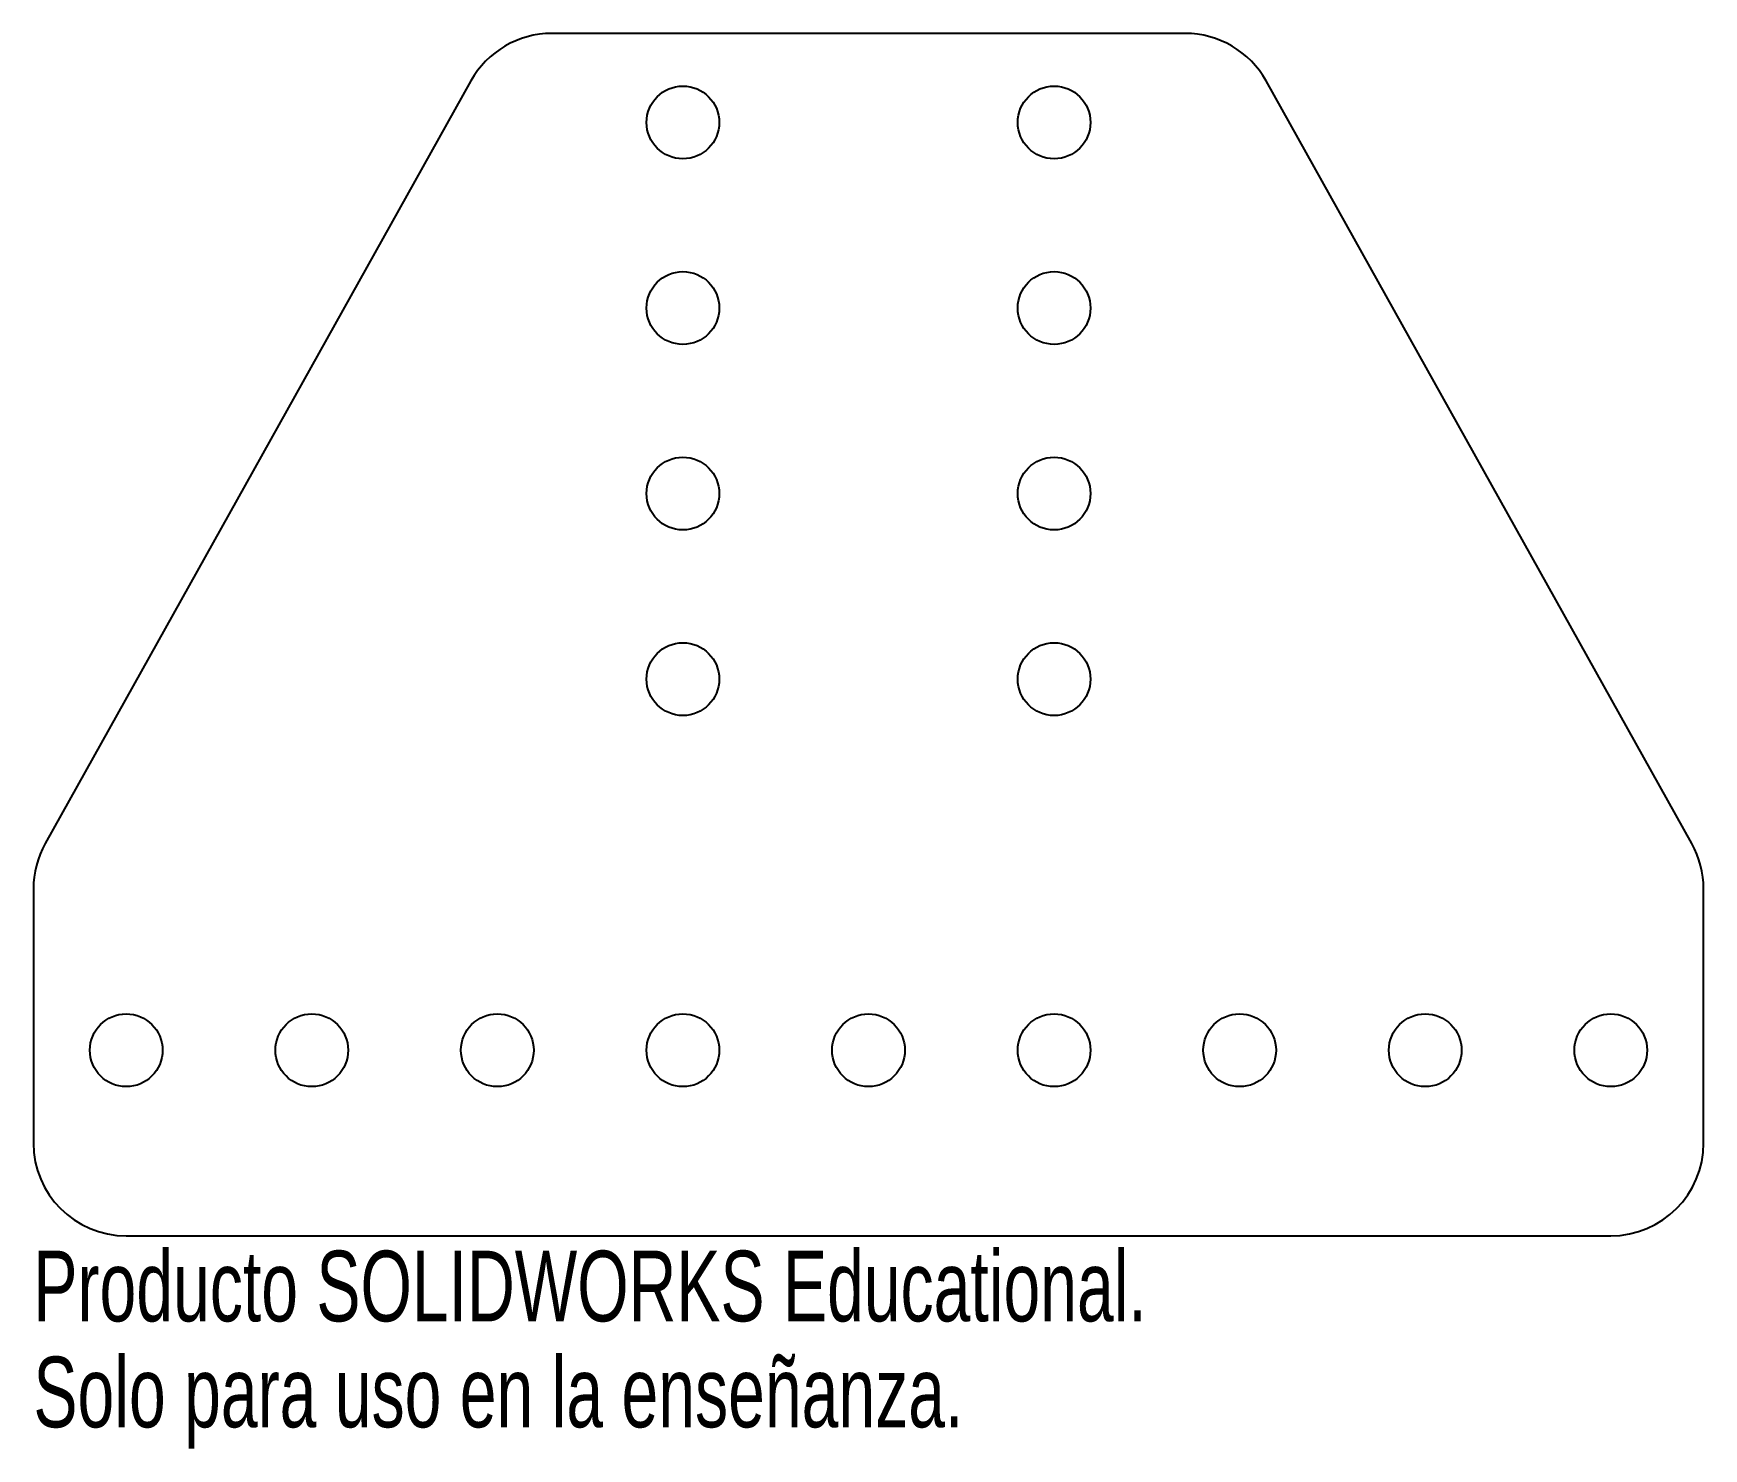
# Model space of a CAD drawing. Header units: inches. Extents: x -2.25 to 2.25, y 3.43 to 7.24.
import ezdxf

# ---------------------------------------------------------------- set-up
doc = ezdxf.new("R2010")
doc.units = ezdxf.units.IN
doc.header["$MEASUREMENT"] = 0
doc.styles.add('SLDTEXTSTYLE0', font='TXT', dxfattribs={"width": 0.7})

msp = doc.modelspace()

# ---------------------------------------------------------------- linework, layer by layer
at = {"color": 7, "linetype": 'Continuous', "lineweight": 25}
for p, q in [((0.8532, 7.24), (-0.8532, 7.24)), ((-1.0715, 7.1118), (-2.2183, 5.0568)), ((2.2183, 5.0568), (1.0715, 7.1118)), ((-2.25, 4.935), (-2.25, 4.25)), ((2.25, 4.25), (2.25, 4.935)), ((-2, 4), (2, 4))]:
    msp.add_line(p, q, dxfattribs=at)
for centre in [(-0.5, 7), (0.5, 7), (-0.5, 6.5), (0.5, 6.5), (-0.5, 6), (0.5, 6), (-0.5, 5.5), (0.5, 5.5), (-2, 4.5), (-1.5, 4.5), (-1, 4.5), (-0.5, 4.5), (0, 4.5), (0.5, 4.5), (1, 4.5), (1.5, 4.5), (2, 4.5)]:
    msp.add_circle(centre, 0.098, dxfattribs=at)
for centre, start, end in [((-0.8532, 6.99), 90, 150.8369), ((0.8532, 6.99), 29.1631, 90), ((-2, 4.935), 150.8369, 180), ((2, 4.935), 0, 29.1631), ((-2, 4.25), 180, 270), ((2, 4.25), 270, 0)]:
    msp.add_arc(centre, 0.25, start, end, dxfattribs=at)

# ---------------------------------------------------------------- texts
at = {"color": 7, "linetype": 'Continuous', "char_height": 0.1903, "attachment_point": 1, "style": 'SLDTEXTSTYLE0'}
for s, insert in [('Producto SOLIDWORKS Educational.', (-2.25, 3.9599)), ('Solo para uso en la enseñanza.', (-2.25, 3.6744))]:
    msp.add_mtext(s, dxfattribs=dict(at, insert=insert))

doc.saveas('drawing.dxf')
